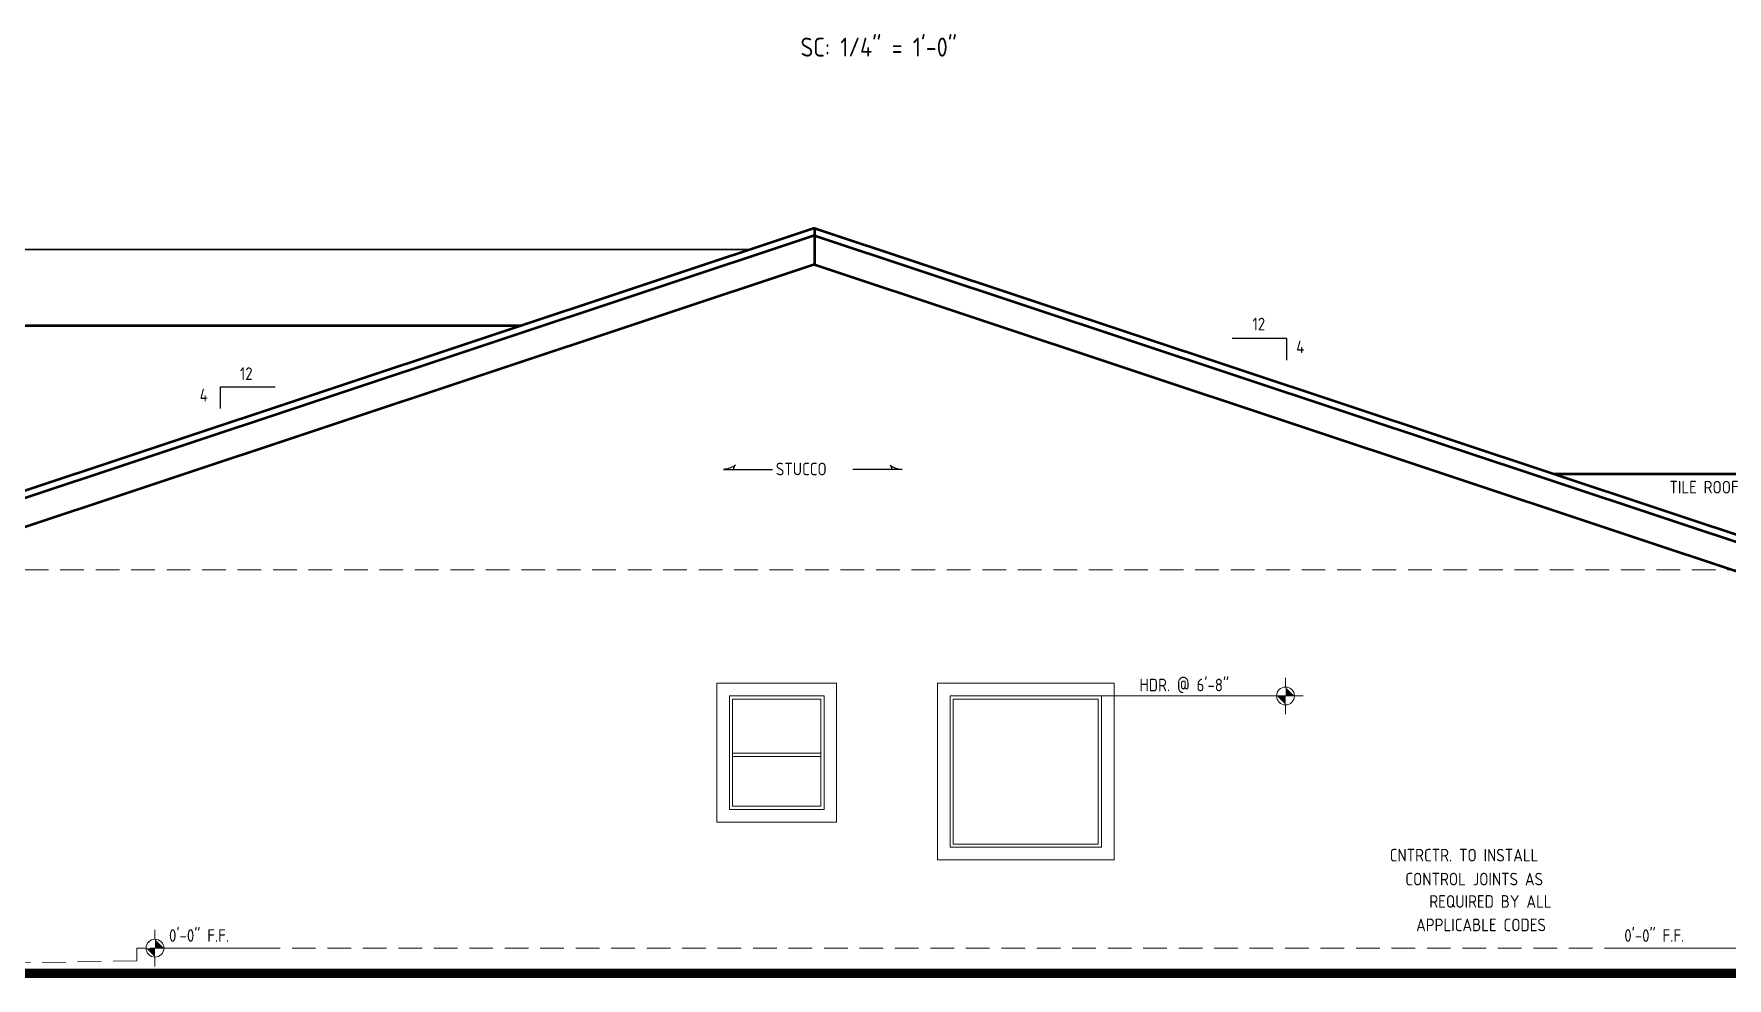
# Model space of a CAD drawing. Header units: feet. Extents: x 57903 to 63568, y -124112 to -112262.
# Drawn here: x 59170 to 59707, y -123670 to -123370 of the extents above; entities that cross this region are included whole.
import ezdxf

# ---------------------------------------------------------------- set-up
doc = ezdxf.new("R2010")
doc.units = ezdxf.units.FT
doc.header["$LTSCALE"] = 30
doc.header["$MEASUREMENT"] = 0
doc.linetypes.add('HIDDEN', pattern=[0.375, 0.25, -0.125])
for name, color, linetype, lineweight in [('DIMS', 137, 'Continuous', 15), ('ELELEV WINDWS', 25, 'Continuous', 15), ('L1', 251, 'Continuous', 13), ('L3', 33, 'Continuous', 0), ('L4', 3, 'Continuous', 25), ('WALLS', 7, 'Continuous', 60)]:
    doc.layers.add(name, color=color, linetype=linetype, lineweight=lineweight)
doc.layers.add('Elevation Text', color=4, linetype='Continuous')
doc.layers.add('TEXT', color=7, linetype='Continuous')
doc.styles.add('TEXT1', font='ARCHITXT.shx')

# ---------------------------------------------------------------- blocks, each defined once
blk = doc.blocks.new('ARW1')
at = {"layer": 'TEXT'}
for centre, radius, start, end in [((-0.29, -8.31), 8.32, 53.08906, 88.00358), ((6.09, -0.11), 2.08, 177.02422, 228.25006)]:
    blk.add_arc(centre, radius, start, end, dxfattribs=at)

msp = doc.modelspace()

# ---------------------------------------------------------------- linework, layer by layer
at = {"layer": 'DIMS'}
for p, q in [((59566.86, -123577.65, -0.01), (59566.86, -123574.69, -0.01)), ((59508.48, -123580.48), (59572.49, -123580.48, -0.01)), ((59566.86, -123583.31, -0.01), (59566.86, -123586.26, -0.01)), ((59208.27, -123657.65), (59208.27, -123654.69)), ((59205.43, -123660.48), (59202.48, -123660.48)), ((59244.28, -123660.48), (59210.7, -123660.48)), ((59672.68, -123660.48), (59712.26, -123660.48)), ((59208.27, -123663.31), (59208.27, -123666.26))]:
    msp.add_line(p, q, dxfattribs=at)
for centre in [(59566.86, -123580.48, -0.01), (59208.27, -123660.48)]:
    msp.add_circle(centre, 2.83, dxfattribs=at)
for points in [[(59569.7, -123580.48, -0.01), (59566.86, -123577.65, -0.01), (59564.03, -123580.48, -0.01), (59566.86, -123583.31, -0.01)], [(59211.1, -123660.48), (59208.27, -123657.65), (59205.43, -123660.48), (59208.27, -123663.31)]]:
    msp.add_solid(points, dxfattribs=at)
at = {"layer": 'ELELEV WINDWS'}
for p, q in [((59390.48, -123580.48), (59390.48, -123616.48)), ((59390.48, -123580.48), (59420.48, -123580.48)), ((59420.48, -123616.48), (59420.48, -123580.48)), ((59460.48, -123580.48), (59460.48, -123628.48)), ((59460.48, -123580.48), (59508.48, -123580.48)), ((59508.48, -123628.48), (59508.48, -123580.48)), ((59390.48, -123616.48), (59420.48, -123616.48)), ((59460.48, -123628.48), (59508.48, -123628.48))]:
    msp.add_line(p, q, dxfattribs=at)
for points in [[(59386.48, -123576.48), (59424.48, -123576.48), (59424.48, -123620.48), (59386.48, -123620.48)], [(59456.48, -123576.48), (59512.48, -123576.48), (59512.48, -123632.48), (59456.48, -123632.48)]]:
    msp.add_lwpolyline(points, close=True, dxfattribs=at)
at = {"layer": 'Elevation Text', "color": 7}
for p, q in [((59567.24, -123467.16), (59549.91, -123467.16)), ((59567.24, -123473.98), (59567.24, -123467.16)), ((59229.06, -123489.28, 0), (59229.06, -123482.46, 0)), ((59229.06, -123482.46, 0), (59246.39, -123482.46, 0)), ((59388.55, -123508.62), (59404.18, -123508.62)), ((59445.26, -123508.62), (59429.62, -123508.62))]:
    msp.add_line(p, q, dxfattribs=at)
at = {"layer": 'L1', "lineweight": 50}
msp.add_line((59747.48, -123510.11, 0.01), (59652.1, -123510.11, 0.01), dxfattribs=at)
at = {"layer": 'L1', "linetype": 'HIDDEN'}
for p, q in [((59714.48, -123540.48), (58848.75, -123540.48)), ((59720.48, -123660.48), (59202.48, -123660.48)), ((59202.48, -123660.48), (59202.48, -123664.48)), ((59202.48, -123664.48), (58968.48, -123668.48))]:
    msp.add_line(p, q, dxfattribs=at)
at = {"layer": 'L1'}
for p, q in [((59391.48, -123581.48), (59391.48, -123612.66)), ((59391.48, -123581.48), (59419.48, -123581.48)), ((59419.48, -123612.66), (59419.48, -123581.48)), ((59461.48, -123581.48), (59461.48, -123624.66)), ((59461.48, -123581.48), (59507.48, -123581.48)), ((59507.48, -123627.48), (59507.48, -123581.48)), ((59391.48, -123598.64), (59419.48, -123598.64)), ((59391.48, -123599.64), (59419.48, -123599.64)), ((59391.48, -123609.02), (59391.48, -123615.48)), ((59419.48, -123615.48), (59419.48, -123609.02)), ((59391.48, -123615.48), (59419.48, -123615.48)), ((59461.48, -123621.02), (59461.48, -123627.48)), ((59461.48, -123627.48), (59507.48, -123627.48))]:
    msp.add_line(p, q, dxfattribs=at)
at = {"layer": 'L3', "color": 31, "lineweight": 30}
msp.add_line((59397, -123438.92, 0.25), (58928, -123438.92, 0.25), dxfattribs=at)
at = {"layer": 'L4', "color": 253, "lineweight": 50}
for p, q in [((59417.48, -123432.12, 0), (59098.48, -123538.15)), ((59417.48, -123434.44, 0), (59098.48, -123540.48, 0)), ((59417.48, -123432.12), (59417.48, -123443.69)), ((59417.48, -123432.12, 0), (59736.48, -123538.15)), ((59417.48, -123434.44, 0), (59736.48, -123540.48, 0)), ((59417.48, -123443.69, 0), (59098.48, -123549.73, 0)), ((59417.48, -123443.69, 0), (59736.48, -123549.73, 0)), ((59081.37, -123462.97), (59324.67, -123462.97))]:
    msp.add_line(p, q, dxfattribs=at)
at = {"layer": 'WALLS', "const_width": 3}
msp.add_lwpolyline([(59838.36, -123668.48), (58878.88, -123668.48)], dxfattribs=at)

# ---------------------------------------------------------------- block references
at = {"layer": 'Elevation Text', "color": 7, "yscale": 0.8181818183511496, "zscale": 0.8181818183511496, "rotation": 180}
for p, xscale in [((59388.55, -123508.62), -0.8181818183511496), ((59445.26, -123508.62), 0.8181818183511496)]:
    msp.add_blockref('ARW1', p, dxfattribs=dict(at, xscale=xscale))

# ---------------------------------------------------------------- texts
at = {"layer": 'Elevation Text', "color": 7, "style": 'TEXT1'}
for s, p in [('12', (59556.37, -123464.53)), ('4', (59570.26, -123471.77)), ('12', (59235.21, -123480.26, 0)), ('4', (59222.45, -123487.07, 0)), ('STUCCO', (59405.19, -123510.5)), ('TILE ROOF ', (59688.62, -123516.27)), ('HDR. @ 6\'-8" ', (59520.54, -123579.01, -0.01)), ('CNTRCTR. TO INSTALL ', (59599.9, -123632.98)), ('CONTROL JOINTS AS ', (59604.86, -123640.57)), ('REQUIRED BY ALL ', (59612.47, -123647.66)), ('0\'-0" F.F.', (59212.73, -123658.48)), ('APPLICABLE CODES ', (59608.28, -123655.1)), ('0\'-0" F.F.', (59674.3, -123658.48))]:
    msp.add_text(s, height=4, dxfattribs=at).set_placement(p)
at = {"layer": 'TEXT', "style": 'TEXT1'}
msp.add_text('SC: 1/4" = 1\'-0"', height=6, dxfattribs=at).set_placement((59413.04, -123377.7))

doc.saveas('drawing.dxf')
